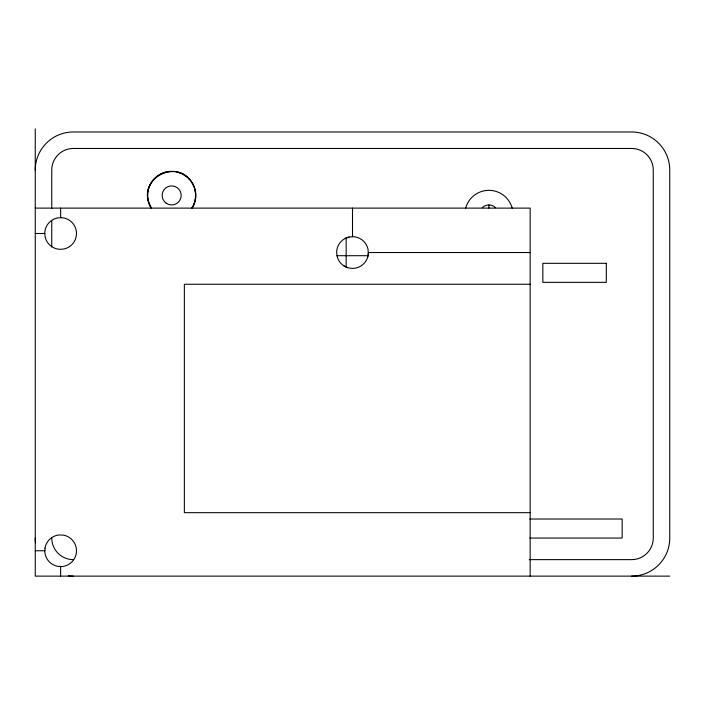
<?xml version="1.0" encoding="UTF-8"?>
<svg xmlns="http://www.w3.org/2000/svg" width="705" height="705" viewBox="0 0 705 705"><rect width="100%" height="100%" fill="white"/><g stroke="black" fill="none" stroke-linecap="round" stroke-linejoin="round"><path stroke-width="1.06" d="M151.231 207.843C133.553 178.206 181.476 154.968 193.963 186.825M147.715 196.88C146.473 183 159.462 170.072 173.307 171.659M367.613 257.36L368.345 253.28L368.001 249.156A15.862 15.862 0 0 0 353.249 236.686L349.125 237.03L345.23 238.431M192.165 207.675C197.171 200.114 196.686 189.583 191.672 182.137M191.989 207.816C195.919 202 196.351 194.386 194.421 187.759M35.25 208.116L530.16 208.116L530.16 576.126M35.25 233.496L44.82 233.496M368.283 252.531L530.16 252.531M336.981 255.704L367.904 255.704M530.16 284.256L184.357 284.256L184.357 512.676L530.16 512.676M529.755 519.021L622.163 519.021L622.163 538.056L529.755 538.056M35.25 550.746L44.891 550.746M529.261 559.629L631.68 559.629A21.573 21.573 0 0 0 653.253 538.056L653.253 170.046A21.573 21.573 0 0 0 631.68 148.473L73.32 148.473A21.573 21.573 0 0 0 51.747 170.046L51.747 208.495M669.75 576.126L35.25 576.126L35.25 128.874M176.435 171.879L182.357 173.906L187.556 177.413L189.61 179.775M343.925 265.873L347.671 267.644M151.205 207.719L148.914 203.031L147.918 197.902M488.917 204.944L488.917 208.116M352.5 208.116L352.5 236.748M346.155 238.096L346.155 266.922M60.63 208.116L60.63 217.686M60.63 566.485L60.63 576.126M51.747 220.577L51.747 246.944M35.25 170.046A38.07 38.07 0 0 1 73.32 131.976L631.68 131.976A38.07 38.07 0 0 1 669.75 170.046L669.75 538.056A38.07 38.07 0 0 1 631.68 576.126M73.32 576.126A38.07 38.07 0 0 1 68.35 575.8M35.576 543.026A38.07 38.07 0 0 1 35.25 538.056M482.185 207.728A9.518 9.518 0 0 1 495.65 207.728M151.39 208.469A24.111 24.111 0 0 1 155.823 177.246A24.111 24.111 0 0 1 187.354 177.114A24.111 24.111 0 0 1 192.051 208.301M465.626 208.231A24.111 24.111 0 0 1 512.209 208.213M73.32 559.629A21.573 21.573 0 0 1 51.747 538.056M368.345 253.28A15.862 15.862 0 0 1 336.999 255.906L336.655 251.773A15.862 15.862 0 0 1 349.125 237.03M44.988 548.102L44.838 552.244A15.862 15.862 0 0 0 57.986 566.388L62.128 566.538A15.862 15.862 0 0 0 63.274 535.104L59.132 534.954A15.862 15.862 0 0 0 44.988 548.102M61.106 217.642L56.982 218.056A15.862 15.862 0 0 0 44.776 233.02L45.191 237.144A15.862 15.862 0 0 0 60.154 249.35L64.278 248.936A15.862 15.862 0 0 0 61.106 217.642M606.3 263.317L542.85 263.317L542.85 282.352L606.3 282.352L606.3 263.317M166.168 203.19A9.518 9.518 0 0 0 181.141 196.307A9.518 9.518 0 0 0 167.693 186.781A9.518 9.518 0 0 0 166.168 203.19"/></g></svg>
